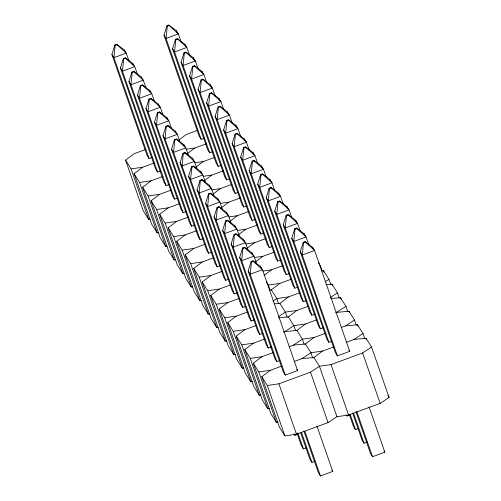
<?xml version="1.0" encoding="UTF-8"?>
<svg xmlns="http://www.w3.org/2000/svg" width="501" height="501" viewBox="0 0 501 501"><rect width="100%" height="100%" fill="white"/><g stroke="black" fill="none" stroke-linecap="round" stroke-linejoin="round"><path stroke-width="0.75" d="M129.058 61.216L126.239 53.119L124.223 49.918L116.758 44.263L114.867 44.958L115.18 45.447L113.927 57.659L149.054 158.516L151.947 157.452M137.575 74.749L134.75 66.652L132.74 63.458L125.269 57.797L123.384 58.492L123.691 58.98L122.444 71.192L157.571 172.056L160.464 170.985M146.092 88.289L143.267 80.191L141.257 76.991L133.786 71.33L131.901 72.025L132.208 72.52L130.961 84.725L166.088 185.589L168.981 184.525M154.346 101.089L151.784 93.725L149.774 90.531L142.303 84.869L140.418 85.565L140.725 86.053L139.478 98.265L174.599 199.122L177.498 198.058M162.863 114.623L160.301 107.258L158.291 104.064L150.82 98.403L148.929 99.098L149.242 99.586L147.989 111.798L183.115 212.662L186.009 211.591M171.38 128.156L168.812 120.797L166.802 117.597L159.331 111.936L157.446 112.637L157.752 113.126L156.506 125.331L191.632 226.195L194.526 225.131M181.162 42.009L178.337 33.905L176.327 30.711L168.856 25.05L166.971 25.745L167.278 26.234L166.031 38.445L201.158 139.309L204.051 138.238M179.897 141.695L177.329 134.331L175.319 131.137L167.848 125.475L165.963 126.171L166.269 126.659L165.023 138.871L200.15 239.735L203.043 238.664M189.672 55.542L186.854 47.445L184.844 44.245L177.373 38.583L175.488 39.278L175.795 39.773L174.548 51.979L209.668 152.843L212.568 151.778M188.407 155.229L185.846 147.87L183.836 144.67L176.365 139.009L174.48 139.704L174.786 140.199L173.54 152.404L208.66 253.268L211.56 252.197M198.189 69.075L195.371 60.978L193.361 57.784L185.89 52.123L184.005 52.818L184.312 53.306L183.065 65.518L218.185 166.376L221.085 165.311M196.924 168.768L194.363 161.403L192.353 158.203L184.882 152.548L182.99 153.243L183.303 153.732L182.051 165.944L217.177 266.801L220.077 265.737M206.706 82.615L203.888 74.511L201.872 71.317L194.407 65.656L192.516 66.351L192.829 66.846L191.576 79.052L226.702 179.915L229.596 178.844M205.441 182.301L202.88 174.937L200.863 171.743L193.392 166.081L191.507 166.777L191.814 167.265L190.568 179.477L225.694 280.341L228.588 279.27M215.223 96.148L212.399 88.051L210.389 84.851L202.918 79.189L201.033 79.891L201.339 80.379L200.093 92.585L235.22 193.449L238.113 192.384M213.958 195.835L211.391 188.476L209.38 185.276L201.909 179.615L200.024 180.31L200.331 180.805L199.085 193.01L234.211 293.874L237.105 292.809M223.74 109.681L220.916 101.584L218.906 98.39L211.435 92.729L209.55 93.424L209.856 93.912L208.61 106.124L243.736 206.988L246.63 205.917M222.469 209.374L219.908 202.009L217.897 198.809L210.426 193.154L208.541 193.849L208.848 194.338L207.602 206.55L242.722 307.407L245.622 306.343M232.251 123.221L229.433 115.124L227.423 111.923L219.952 106.262L218.067 106.957L218.373 107.452L217.127 119.658L252.247 220.521L255.147 219.451M230.986 222.907L228.425 215.543L226.414 212.349L218.943 206.688L217.052 207.383L217.365 207.871L216.119 220.083L251.239 320.947L254.139 319.876M240.768 136.754L237.95 128.657L235.933 125.457L228.469 119.802L226.577 120.497L226.89 120.985L225.638 133.197L260.764 234.055L263.658 232.99M239.503 236.441L236.942 229.082L234.925 225.882L227.46 220.221L225.569 220.922L225.876 221.411L224.63 233.616L259.756 334.48L262.649 333.415M249.285 150.287L246.461 142.19L244.45 138.996L236.979 133.335L235.094 134.03L235.401 134.518L234.155 146.73L269.281 247.594L272.175 246.523M248.02 249.98L245.452 242.616L243.442 239.422L235.971 233.76L234.086 234.455L234.393 234.944L233.147 247.156L268.273 348.02L271.166 346.949M257.802 163.827L254.978 155.73L252.967 152.529L245.496 146.868L243.611 147.563L243.918 148.058L242.672 160.264L277.798 261.127L280.692 260.063M256.531 263.513L253.969 256.155L251.959 252.955L244.488 247.294L242.603 247.989L242.91 248.483L241.664 260.689L276.784 361.553L279.683 360.482M266.313 177.36L263.495 169.263L261.484 166.063L254.013 160.408L252.128 161.103L252.435 161.591L251.189 173.803L286.309 274.661L289.209 273.596M251.114 261.528L251.427 262.017L250.181 274.229L285.301 375.086L297.607 370.552L262.486 269.688L260.476 266.488L253.005 260.833L251.114 261.528L248.164 271.028L283.29 371.892L285.301 375.086M274.83 190.9L272.012 182.796L270.001 179.602L262.53 173.941L260.639 174.636L260.952 175.125L259.7 187.336L294.826 288.2L297.719 287.129M283.347 204.433L280.529 196.336L278.512 193.135L271.041 187.474L269.156 188.176L269.463 188.664L268.217 200.87L303.343 301.734L306.236 300.669M291.864 217.966L289.039 209.869L287.029 206.675L279.558 201.014L277.673 201.709L277.98 202.197L276.734 214.409L311.86 315.273L314.753 314.202M300.375 231.506L297.556 223.408L295.546 220.208L288.075 214.547L286.19 215.242L286.497 215.737L285.251 227.942L320.371 328.806L323.27 327.735M308.892 245.039L306.073 236.942L304.063 233.742L296.592 228.087L294.701 228.782L295.014 229.27L293.761 241.482L328.888 342.34L331.787 341.275M303.218 242.315L303.525 242.803L302.278 255.015L337.405 355.879L349.711 351.339L314.59 250.475L312.574 247.281L305.109 241.62L303.218 242.315L300.268 251.815L335.394 352.679L337.405 355.879M149.054 158.516L147.043 155.323L111.917 54.459L114.867 44.958M157.571 172.056L155.56 168.856L120.434 67.992L123.384 58.492M166.088 185.589L164.071 182.395L128.951 81.531L131.901 72.025M174.599 199.122L172.588 195.929L137.462 95.065L140.418 85.565M201.158 139.309L199.147 136.109L164.021 35.245L166.971 25.745M183.115 212.662L181.105 209.462L145.979 108.604L148.929 99.098M209.668 152.843L207.658 149.649L172.538 48.785L175.488 39.278M191.632 226.195L189.622 223.001L154.496 122.138L157.446 112.637M218.185 166.376L216.175 163.182L181.049 62.318L184.005 52.818M200.15 239.735L198.133 236.535L163.013 135.671L165.963 126.171M226.702 179.915L224.692 176.715L189.566 75.858L192.516 66.351M208.66 253.268L206.65 250.068L171.53 149.21L174.48 139.704M235.22 193.449L233.209 190.255L198.083 89.391L201.033 79.891M217.177 266.801L215.167 263.607L180.041 162.744L182.99 153.243M243.736 206.988L241.72 203.788L206.6 102.924L209.55 93.424M225.694 280.341L223.684 277.141L188.558 176.277L191.507 166.777M252.247 220.521L250.237 217.321L215.111 116.464L218.067 106.957M234.211 293.874L232.195 290.674L197.075 189.816L200.024 180.31M260.764 234.055L258.754 230.861L223.628 129.997L226.577 120.497M242.722 307.407L240.712 304.213L205.592 203.35L208.541 193.849M269.281 247.594L267.271 244.394L232.145 143.53L235.094 134.03M251.239 320.947L249.229 317.747L214.102 216.883L217.052 207.383M277.798 261.127L275.782 257.927L240.662 157.07L243.611 147.563M259.756 334.48L257.746 331.286L222.619 230.422L225.569 220.922M286.309 274.661L284.299 271.467L249.172 170.603L252.128 161.103M268.273 348.02L266.256 344.82L231.136 243.956L234.086 234.455M294.826 288.2L292.816 285L257.689 184.136L260.639 174.636M276.784 361.553L274.773 358.353L239.653 257.495L242.603 247.989M303.343 301.734L301.333 298.54L266.206 197.676L269.156 188.176M311.86 315.273L309.843 312.073L274.723 211.209L277.673 201.709M320.371 328.806L318.36 325.606L283.24 224.749L286.19 215.242M328.888 342.34L326.877 339.146L291.751 238.282L294.701 228.782M150.175 219.106L148.628 219.325L143.129 210.583L125.569 160.151L134.149 153.707L145.634 149.473M158.692 232.639L157.145 232.859L151.646 224.122L134.086 173.69L142.666 167.24L154.151 163.007M178.895 140.023L186.253 134.493L197.738 130.26M167.209 246.173L165.662 246.392L160.163 237.656L142.597 187.224L151.183 180.78L162.668 176.54M187.412 153.556L194.77 148.033L206.255 143.793M175.719 259.712L174.179 259.931L168.68 251.189L151.114 200.757L159.694 194.313L171.185 190.079M195.929 167.09L203.281 161.566L214.772 157.333M184.236 273.245L182.69 273.465L177.191 264.728L159.631 214.296L168.211 207.846L179.696 203.613M204.446 180.629L211.798 175.106L223.283 170.866M192.753 286.779L191.207 287.004L185.708 278.262L168.148 227.83L176.728 221.386L188.213 217.152M212.956 194.163L220.315 188.639L231.8 184.406M201.27 300.318L199.724 300.537L194.225 291.795L176.665 241.369L185.245 234.919L196.73 230.685M221.473 207.702L228.832 202.172L240.317 197.939M209.781 313.851L208.241 314.071L202.742 305.334L185.176 254.903L193.755 248.458L205.247 244.219M229.99 221.235L237.342 215.712L248.834 211.472M218.298 327.391L216.751 327.61L211.253 318.868L193.693 268.436L202.272 261.992L213.758 257.758M238.507 234.769L245.859 229.245L257.345 225.012M226.815 340.924L225.268 341.143L219.77 332.407L202.21 281.975L210.789 275.525L222.275 271.291M247.018 248.308L254.376 242.778L265.862 238.545M235.332 354.457L233.785 354.677L228.287 345.94L210.727 295.509L219.306 289.064L230.792 284.825M255.535 261.841L262.893 256.318L274.379 252.078M243.849 367.997L242.302 368.216L236.804 359.474L219.238 309.042L227.817 302.598L239.309 298.364M264.052 275.375L271.404 269.851L282.896 265.618M252.36 381.53L250.813 381.749L245.315 373.013L227.755 322.581L236.334 316.131L247.82 311.898M269.106 290.041L271.342 289.835L279.921 283.384L291.407 279.151M260.877 395.064L259.33 395.289L253.832 386.547L236.272 336.115L244.851 329.671L256.337 325.431M274.636 303.856L279.859 303.368L288.438 296.924L299.203 292.953M269.394 408.603L267.847 408.822L262.349 400.08L244.789 349.654L253.368 343.204L264.854 338.97M278.675 317.809L288.376 316.908L296.955 310.457L307.72 306.487M277.911 422.136L276.364 422.356L270.866 413.619L253.299 363.187L261.879 356.743L273.371 352.504M283.522 332.088L284.956 331.556L296.886 330.441L305.466 323.997L316.958 319.757M346.191 342.327L354.088 339.415L366.024 338.3L371.523 347.043L389.083 397.468L380.165 403.386L348.577 415.035L336.979 416.682L328.067 422.593L296.473 434.242L284.875 435.895L279.376 427.153L261.816 376.721L270.396 370.277L281.881 366.043M289.165 346.679L293.473 345.095L305.403 343.974L313.983 337.53L325.468 333.297M294.087 361.54L301.984 358.628L313.92 357.514L322.5 351.063L333.985 346.83M273.02 301.107L276.84 298.571L288.438 296.924M325.124 281.894L328.944 279.364L323.446 270.621L321.204 270.834M278.349 316.757L285.357 312.11L296.955 310.457M330.453 297.544L337.455 292.897L331.963 284.161L325.994 284.718M284.956 331.556L293.874 325.644L305.466 323.997M335.62 312.875L345.972 306.43L340.473 297.694L330.779 298.602M293.473 345.095L302.385 339.177L313.983 337.53M341.269 327.472L345.571 325.882L354.489 319.97L348.99 311.227L337.06 312.348M301.984 358.628L310.902 352.717L322.5 351.063M354.088 339.415L363.006 333.503L357.507 324.767L345.571 325.882M261.816 376.721L267.315 385.463L278.913 383.81L310.501 372.162L319.419 366.25L331.017 364.603L362.605 352.954L371.523 347.043M115.18 45.447L117.065 44.752L126.239 53.119L113.927 57.659L111.917 54.459M167.278 26.234L169.169 25.538L178.337 33.905L166.031 38.445L164.021 35.245M123.691 58.98L125.582 58.285L134.75 66.652L122.444 71.192L120.434 67.992M175.795 39.773L177.68 39.078L186.854 47.445L174.548 51.979L172.538 48.785M132.208 72.52L134.093 71.825L143.267 80.191L130.961 84.725L128.951 81.531M184.312 53.306L186.197 52.611L195.371 60.978L183.065 65.518L181.049 62.318M140.725 86.053L142.61 85.358L151.784 93.725L139.478 98.265L137.462 95.065M192.829 66.846L194.714 66.145L203.888 74.511L191.576 79.052L189.566 75.858M149.242 99.586L151.127 98.891L160.301 107.258L147.989 111.798L145.979 108.604M201.339 80.379L203.231 79.684L212.399 88.051L200.093 92.585L198.083 89.391M157.752 113.126L159.644 112.431L168.812 120.797L156.506 125.331L154.496 122.138M209.856 93.912L211.741 93.217L220.916 101.584L208.61 106.124L206.6 102.924M166.269 126.659L168.154 125.964L177.329 134.331L165.023 138.871L163.013 135.671M218.373 107.452L220.258 106.757L229.433 115.124L217.127 119.658L215.111 116.464M174.786 140.199L176.671 139.497L185.846 147.87L173.54 152.404L171.53 149.21M226.89 120.985L228.775 120.29L237.95 128.657L225.638 133.197L223.628 129.997M183.303 153.732L185.188 153.037L194.363 161.403L182.051 165.944L180.041 162.744M235.401 134.518L237.292 133.823L246.461 142.19L234.155 146.73L232.145 143.53M191.814 167.265L193.705 166.57L202.88 174.937L190.568 179.477L188.558 176.277M243.918 148.058L245.803 147.363L254.978 155.73L242.672 160.264L240.662 157.07M200.331 180.805L202.222 180.109L211.391 188.476L199.085 193.01L197.075 189.816M252.435 161.591L254.32 160.896L263.495 169.263L251.189 173.803L249.172 170.603M208.848 194.338L210.733 193.643L219.908 202.009L207.602 206.55L205.592 203.35M260.952 175.125L262.837 174.429L272.012 182.796L259.7 187.336L257.689 184.136M217.365 207.871L219.25 207.176L228.425 215.543L216.119 220.083L214.102 216.883M269.463 188.664L271.354 187.969L280.529 196.336L268.217 200.87L266.206 197.676M225.876 221.411L227.767 220.716L236.942 229.082L224.63 233.616L222.619 230.422M277.98 202.197L279.865 201.502L289.039 209.869L276.734 214.409L274.723 211.209M234.393 234.944L236.284 234.249L245.452 242.616L233.147 247.156L231.136 243.956M286.497 215.737L288.382 215.035L297.556 223.408L285.251 227.942L283.24 224.749M242.91 248.483L244.795 247.782L253.969 256.155L241.664 260.689L239.653 257.495M295.014 229.27L296.899 228.575L306.073 236.942L293.761 241.482L291.751 238.282M251.427 262.017L253.312 261.322L262.486 269.688L250.181 274.229L248.164 271.028M303.525 242.803L305.416 242.108L314.59 250.475L302.278 255.015L300.268 251.815M294.074 434.066L294.882 435.344L297.776 434.273M349.88 415.066L346.98 416.131L346.178 414.853M297.055 433.259L301.383 445.683L303.393 448.877L306.293 447.813M349.41 414.778L353.487 426.47L355.497 429.67L358.39 428.599M300.738 432.908L309.9 459.217L311.91 462.417L314.803 461.346M352.585 412.962L362.004 440.003L364.014 443.203L366.907 442.139M303.907 431.092L318.417 472.75L320.427 475.95L332.733 471.41L316.951 426.094M356.011 411.878L370.515 453.543L372.525 456.737L384.837 452.203L369.055 406.887M186.259 149.242L194.77 148.033M125.569 160.151L131.068 168.893L142.666 167.24M194.776 162.775L203.281 161.566M134.086 173.69L139.585 182.427L151.183 180.78M203.293 176.314L211.798 175.106M142.597 187.224L148.096 195.966L159.694 194.313M211.81 189.848L220.315 188.639M151.114 200.757L156.613 209.499L168.211 207.846M220.327 203.381L228.832 202.172M159.631 214.296L165.13 223.033L176.728 221.386M228.838 216.92L237.342 215.712M168.148 227.83L173.647 236.572L185.245 234.919M237.355 230.454L245.859 229.245M176.665 241.369L182.157 250.105L193.755 248.458M245.872 243.993L254.376 242.778M185.176 254.903L190.674 263.639L202.272 261.992M254.389 257.527L262.893 256.318M193.693 268.436L199.191 277.178L210.789 275.525M262.9 271.06L271.404 269.851M202.21 281.975L207.708 290.712L219.306 289.064M266.363 281.919L268.323 285.038L279.921 283.384M210.727 295.509L216.225 304.251L227.817 302.598M219.238 309.042L224.736 317.784L236.334 316.131M227.755 322.581L233.253 331.318L244.851 329.671M236.272 336.115L241.77 344.857L253.368 343.204M244.789 349.654L250.287 358.39L261.879 356.743M253.299 363.187L258.798 371.924L270.396 370.277M318.461 262.706L320.427 265.824L322.206 270.941M168.856 25.05L169.169 25.538M177.373 38.583L177.68 39.078M185.89 52.123L186.197 52.611M194.407 65.656L194.714 66.145M202.918 79.189L203.231 79.684M211.435 92.729L211.741 93.217M219.952 106.262L220.258 106.757M228.469 119.802L228.775 120.29M236.979 133.335L237.292 133.823M245.496 146.868L245.803 147.363M254.013 160.408L254.32 160.896M262.53 173.941L262.837 174.429M271.041 187.474L271.354 187.969M279.558 201.014L279.865 201.502M288.075 214.547L288.382 215.035M296.592 228.087L296.899 228.575M305.109 241.62L305.416 242.108M387.906 395.596L389.083 397.468M348.909 350.061L349.711 351.339M384.029 450.925L384.837 452.203M271.342 289.835L276.84 298.571L278.619 303.687M279.859 303.368L285.357 312.11L287.136 317.227M288.376 316.908L293.874 325.644L295.653 330.76M296.886 330.441L302.385 339.177L304.17 344.293M305.403 343.974L310.902 352.717L312.687 357.833M313.92 357.514L319.419 366.25L336.979 416.682M116.758 44.263L117.065 44.752M125.269 57.797L125.582 58.285M133.786 71.33L134.093 71.825M142.303 84.869L142.61 85.358M150.82 98.403L151.127 98.891M159.331 111.936L159.644 112.431M167.848 125.475L168.154 125.964M176.365 139.009L176.671 139.497M184.882 152.548L185.188 153.037M193.392 166.081L193.705 166.57M201.909 179.615L202.222 180.109M210.426 193.154L210.733 193.643M218.943 206.688L219.25 207.176M227.46 220.221L227.767 220.716M235.971 233.76L236.284 234.249M244.488 247.294L244.795 247.782M253.005 260.833L253.312 261.322M296.805 369.268L297.607 370.552M331.931 470.132L332.733 471.41M366.024 338.3L366.532 339.759M363.006 333.503L364.784 338.62M357.507 324.767L358.015 326.226M354.489 319.97L356.267 325.086M348.99 311.227L349.498 312.693M362.605 352.954L380.165 403.386M345.972 306.43L347.757 311.547M340.473 297.694L340.987 299.153M337.455 292.897L339.24 298.014M331.963 284.161L332.47 285.62M328.944 279.364L330.723 284.48M323.446 270.621L323.953 272.087M312.574 247.281L313.087 248.753M304.063 233.742L304.57 235.213M295.546 220.208L296.06 221.68M287.029 206.675L287.543 208.147M356.75 411.421L372.525 456.737M278.512 193.135L279.026 194.607M353.574 413.237L364.014 443.203M270.001 179.602L270.509 181.074M350.149 414.321L355.497 429.67M331.017 364.603L348.577 415.035M261.484 166.063L261.998 167.541M252.967 152.529L253.481 154.001M244.45 138.996L244.964 140.468M235.933 125.457L236.447 126.928M227.423 111.923L227.936 113.395M218.906 98.39L219.419 99.862M210.389 84.851L210.902 86.322M310.501 372.162L328.067 422.593M201.872 71.317L202.385 72.789M193.361 57.784L193.874 59.256M184.844 44.245L185.357 45.716M268.323 285.038L270.108 290.154M260.476 266.488L260.99 267.96M176.327 30.711L176.84 32.183M251.959 252.955L252.473 254.427M243.442 239.422L243.956 240.893M234.925 225.882L235.439 227.354M304.902 431.367L320.427 475.95M226.414 212.349L226.922 213.821M301.477 432.451L311.91 462.417M217.897 198.809L218.411 200.287M297.794 432.801L303.393 448.877M278.913 383.81L296.473 434.242M209.38 185.276L209.894 186.748M294.369 433.879L294.882 435.344M200.863 171.743L201.377 173.214M192.353 158.203L192.86 159.675M183.836 144.67L184.349 146.142M267.315 385.463L284.875 435.895M175.319 131.137L175.832 132.608M258.798 371.924L276.364 422.356M166.802 117.597L167.315 119.069M250.287 358.39L267.847 408.822M158.291 104.064L158.798 105.536M241.77 344.857L259.33 395.289M149.774 90.531L150.287 92.002M233.253 331.318L250.813 381.749M141.257 76.991L141.77 78.463M224.736 317.784L242.302 368.216M132.74 63.458L133.253 64.93M216.225 304.251L233.785 354.677M124.223 49.918L124.736 51.396M207.708 290.712L225.268 341.143M199.191 277.178L216.751 327.61M190.674 263.639L208.241 314.071M182.157 250.105L199.724 300.537M173.647 236.572L191.207 287.004M165.13 223.033L182.69 273.465M156.613 209.499L174.179 259.931M148.096 195.966L165.662 246.392M139.585 182.427L157.145 232.859M131.068 168.893L148.628 219.325"/></g></svg>
